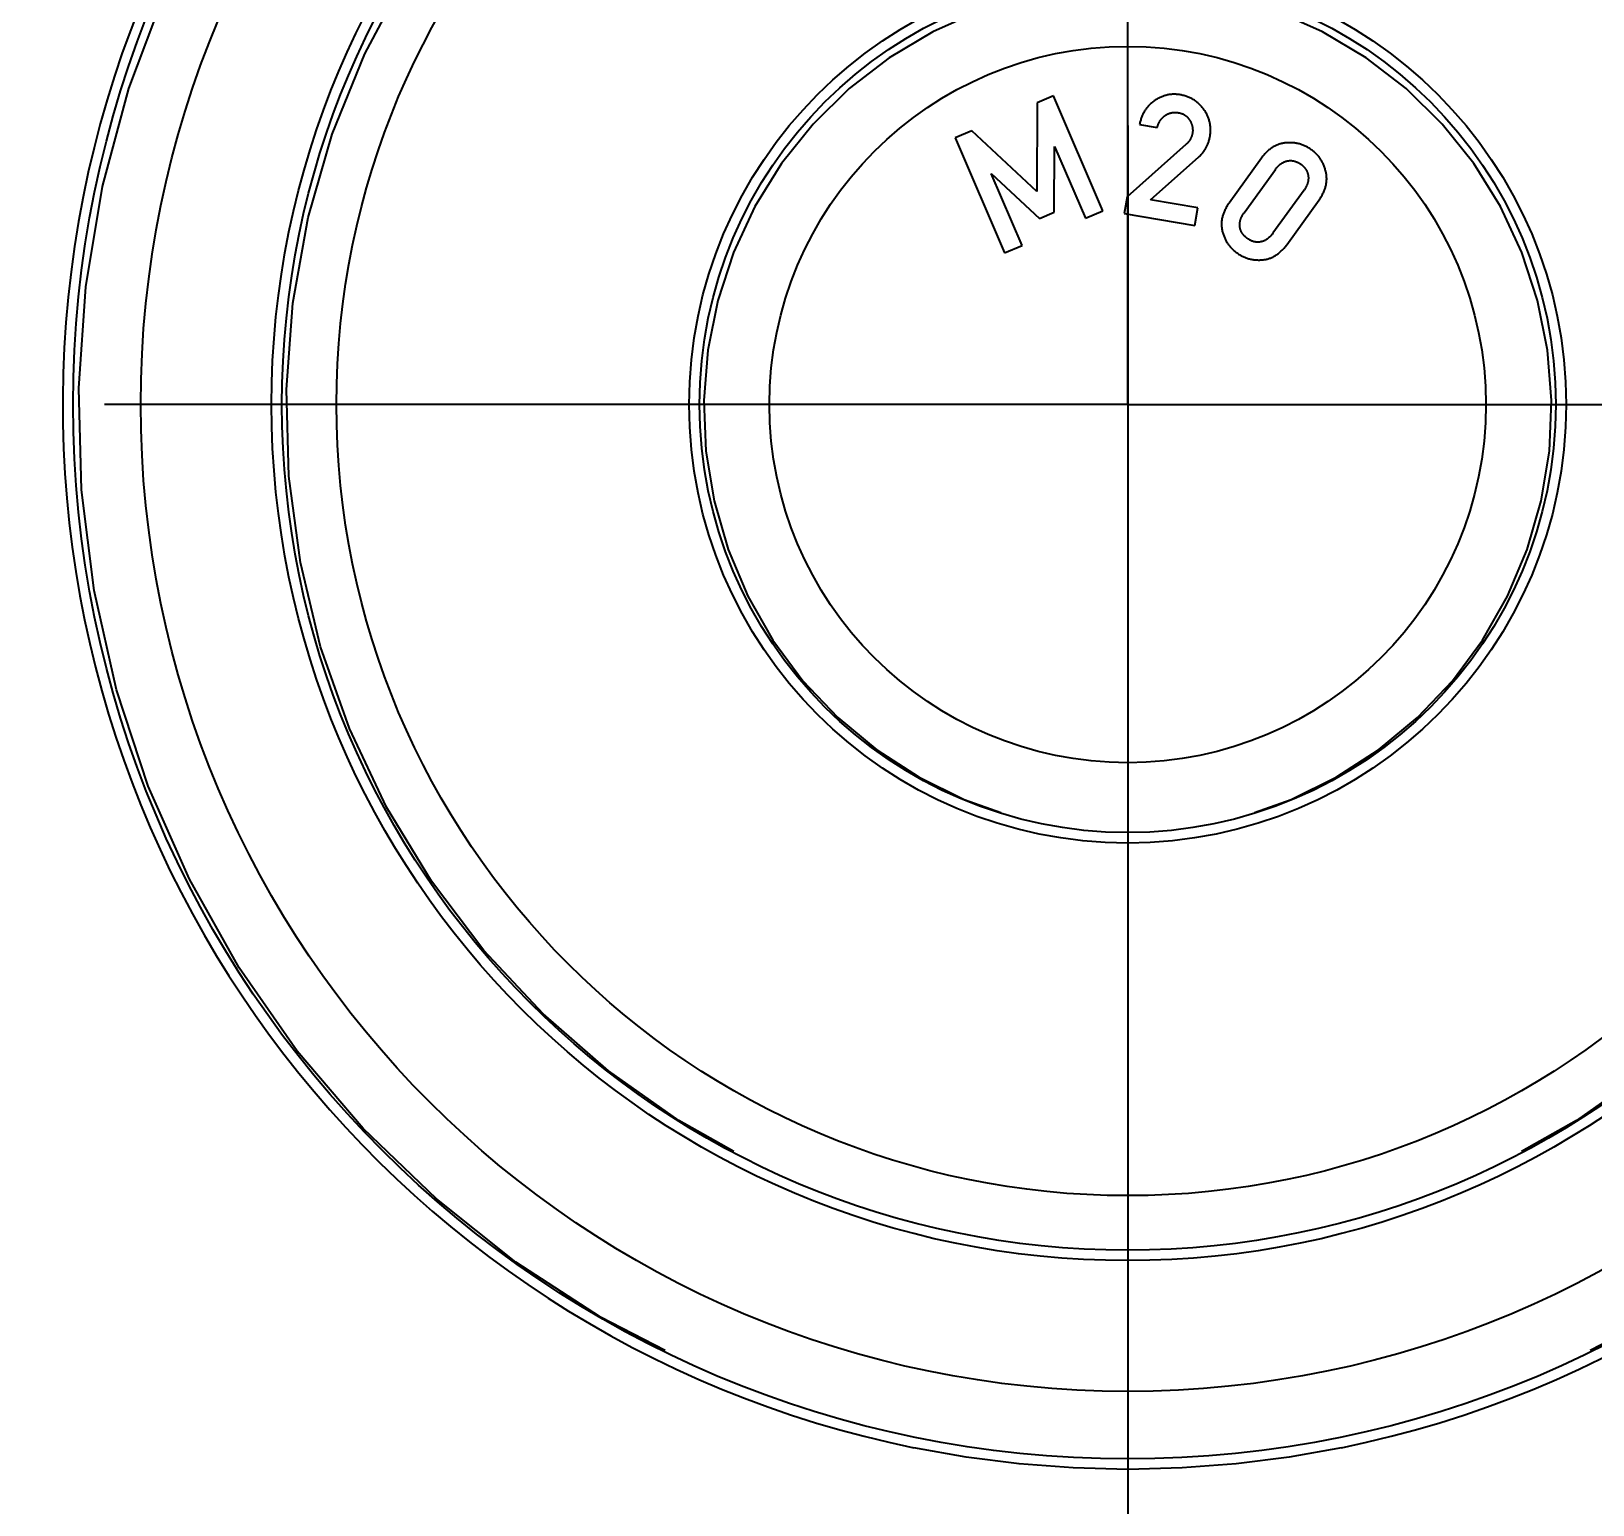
# Model space of a CAD drawing. Header units: millimetres. Extents: x 0 to 594, y 0 to 420.
# Drawn here: x 202.75 to 221.44, y 289.04 to 306.69 of the extents above; entities that cross this region are included whole.
import ezdxf

# ---------------------------------------------------------------- set-up
doc = ezdxf.new("R2010")
doc.units = ezdxf.units.MM
doc.header["$LTSCALE"] = 32.67
doc.linetypes.add('CENTER', pattern=[0.6, 0.375, -0.075, 0.075, -0.075])
doc.layers.get('0').update_dxf_attribs({"linetype": 'CONTINUOUS'})
for name, color, linetype in [('KASTEN_ABOX_250-5201_DXF_AXIS', 7, 'CONTINUOUS'), ('KASTEN_ABOX_DXF_CONTINUOUS_LINE', 7, 'CONTINUOUS'), ('M-490-925-01-5184_DXF_AXIS', 7, 'CONTINUOUS'), ('M-490-925-01-6274_DXF_DIMENSION', 7, 'CONTINUOUS')]:
    doc.layers.add(name, color=color, linetype=linetype)
doc.styles.get("Standard").update_dxf_attribs({"font": 'txt', "width": 0.7})
doc.dimstyles.new('DIMSTYLE_2', dxfattribs={"dimtxt": 2.5, "dimasz": 3.5, "dimexe": 1.5, "dimexo": 0, "dimtad": 1, "dimdec": 3, "dimlfac": 2, "dimdsep": 46, "dimtxsty": 'Standard', "dimblk": '_FILLED', "dimblk1": '_FILLED', "dimblk2": '_FILLED', "dimcen": 0.09, "dimclrt": 5, "dimadec": 3, "dimazin": 2, "dimtp": 0.3, "dimtm": 0.3, "dimtfac": 1, "dimtdec": 3, "dimtofl": 0, "dimtmove": 0, "dimatfit": 3, "dimldrblk": '_FILLED', "dimfxl": 1, "dimtolj": 1, "dimarcsym": 0})
doc.dimstyles.new('DIMSTYLE_5', dxfattribs={"dimtxt": 2.5, "dimasz": 3.5, "dimexe": 1.5, "dimexo": 0, "dimtad": 1, "dimdec": 1, "dimlfac": 2, "dimdsep": 46, "dimtxsty": 'Standard', "dimblk": '_FILLED', "dimblk1": '_FILLED', "dimblk2": '_FILLED', "dimcen": 0.09, "dimclrt": 5, "dimadec": 3, "dimazin": 2, "dimtp": 0.3, "dimtm": 0.3, "dimtfac": 1, "dimtdec": 1, "dimtofl": 0, "dimtmove": 0, "dimatfit": 3, "dimldrblk": '_FILLED', "dimfxl": 1, "dimtolj": 1, "dimarcsym": 0})

# ---------------------------------------------------------------- blocks, each defined once
blk = doc.blocks.new('_FILLED')
at = {"color": 0, "linetype": 'ByBlock'}
blk.add_solid([(0, 0), (-1, 0.125), (-1, -0.125)], dxfattribs=at)
blk = doc.blocks.new('*D20')
at = {"layer": 'M-490-925-01-6274_DXF_DIMENSION', "color": 2, "linetype": 'Continuous', "transparency": 16777216}
for p, q in [((218.729, 339.568), (295.88, 339.568)), ((294.38, 339.568), (294.38, 314.893)), ((294.38, 290.218), (294.38, 314.893)), ((267.373, 290.218), (295.88, 290.218))]:
    blk.add_line(p, q, dxfattribs=at)
at = {"layer": 'M-490-925-01-6274_DXF_DIMENSION', "color": 2, "linetype": 'Continuous', "transparency": 16777216, "xscale": 3.5, "yscale": 3.5, "zscale": 3.5}
for p, rotation in [((294.38, 339.568), 90), ((294.38, 290.218), 270)]:
    blk.add_blockref('_FILLED', p, dxfattribs=dict(at, rotation=rotation))
at = {"layer": 'M-490-925-01-6274_DXF_DIMENSION', "color": 5, "linetype": 'Continuous', "transparency": 16777216, "insert": (291.255, 314.893), "char_height": 2.5, "width": 10.98214, "attachment_point": 2, "rotation": 90, "line_spacing_factor": 0.9}
blk.add_mtext('98.7', dxfattribs=at)
blk = doc.blocks.new('*D22')
at = {"layer": 'M-490-925-01-6274_DXF_DIMENSION', "color": 2, "linetype": 'Continuous', "transparency": 16777216}
for p, q in [((213.019, 339.568), (126.868, 339.568)), ((128.368, 339.568), (128.368, 311.893)), ((128.368, 284.218), (128.368, 311.893)), ((267.124, 284.218), (126.868, 284.218))]:
    blk.add_line(p, q, dxfattribs=at)
at = {"layer": 'M-490-925-01-6274_DXF_DIMENSION', "color": 2, "linetype": 'Continuous', "transparency": 16777216, "xscale": 3.5, "yscale": 3.5, "zscale": 3.5}
for p, rotation in [((128.368, 339.568), 90), ((128.368, 284.218), 270)]:
    blk.add_blockref('_FILLED', p, dxfattribs=dict(at, rotation=rotation))
at = {"layer": 'M-490-925-01-6274_DXF_DIMENSION', "color": 5, "linetype": 'Continuous', "transparency": 16777216, "insert": (125.243, 311.893), "char_height": 2.5, "width": 12.32143, "attachment_point": 2, "rotation": 90, "line_spacing_factor": 0.9}
blk.add_mtext('110.7', dxfattribs=at)
blk = doc.blocks.new('*D23')
at = {"layer": 'M-490-925-01-6274_DXF_DIMENSION', "color": 2, "linetype": 'Continuous', "transparency": 16777216}
for p, q in [((219.025, 341.563), (121.868, 341.563)), ((123.368, 341.563), (123.368, 312.89)), ((123.368, 284.218), (123.368, 312.89)), ((267.124, 284.218), (121.868, 284.218))]:
    blk.add_line(p, q, dxfattribs=at)
at = {"layer": 'M-490-925-01-6274_DXF_DIMENSION', "color": 2, "linetype": 'Continuous', "transparency": 16777216, "xscale": 3.5, "yscale": 3.5, "zscale": 3.5}
for p, rotation in [((123.368, 341.563), 90), ((123.368, 284.218), 270)]:
    blk.add_blockref('_FILLED', p, dxfattribs=dict(at, rotation=rotation))
at = {"layer": 'M-490-925-01-6274_DXF_DIMENSION', "color": 5, "linetype": 'Continuous', "transparency": 16777216, "insert": (120.243, 312.89), "char_height": 2.5, "width": 12.32143, "attachment_point": 2, "rotation": 90, "line_spacing_factor": 0.9}
blk.add_mtext('114.7', dxfattribs=at)

msp = doc.modelspace()

# ---------------------------------------------------------------- linework, layer by layer
at = {"layer": 'KASTEN_ABOX_250-5201_DXF_AXIS', "color": 7, "linetype": 'CENTER'}
for q in [(215.87414, 317.96786), (200.12414, 302.21786), (231.62414, 302.21786), (215.87414, 286.46786)]:
    msp.add_line((215.87414, 302.21786), q, dxfattribs=at)
at = {"layer": 'KASTEN_ABOX_DXF_CONTINUOUS_LINE', "color": 2, "linetype": 'Continuous'}
for p, q in [((214.98806, 305.91543), (214.79038, 305.83082)), ((215.57791, 304.5374), (214.98806, 305.91543)), ((214.79038, 305.83082), (214.78815, 304.76673)), ((214.0082, 305.49602), (213.81053, 305.4114)), ((214.78815, 304.76673), (214.0082, 305.49602)), ((216.01714, 305.57136), (216.22904, 305.53491)), ((213.81053, 305.4114), (214.40039, 304.03337)), ((214.99243, 304.51956), (214.99711, 305.30604)), ((214.99711, 305.30604), (215.36889, 304.44793)), ((216.57206, 305.33041), (215.86822, 304.70547)), ((216.14914, 304.66968), (216.7272, 305.18409)), ((214.24141, 304.98257), (214.8184, 304.44507)), ((214.60941, 304.12284), (214.24141, 304.98257)), ((217.26984, 304.51467), (217.64266, 305.03184)), ((217.98555, 304.78618), (217.61243, 304.26858)), ((215.86822, 304.70547), (215.83404, 304.50674)), ((216.71288, 304.57273), (216.14914, 304.66968)), ((216.67661, 304.36184), (216.71288, 304.57273)), ((214.8184, 304.44507), (214.99243, 304.51956)), ((215.36889, 304.44793), (215.57791, 304.5374)), ((215.83404, 304.50674), (216.67661, 304.36184)), ((214.40039, 304.03337), (214.60941, 304.12284))]:
    msp.add_line(p, q, dxfattribs=at)
at = {"layer": 'KASTEN_ABOX_DXF_CONTINUOUS_LINE', "color": 7, "linetype": 'Continuous'}
for points in [[(211.15727, 293.2745), (210.5015, 293.64386), (209.65889, 294.23867), (208.87601, 294.92139), (208.1661, 295.68058), (207.53929, 296.50935), (207.00045, 297.39784), (206.55676, 298.33749), (206.21142, 299.31757), (205.96971, 300.32821), (205.83255, 301.35827), (205.80308, 302.39701), (205.87992, 303.43333), (206.06395, 304.45607), (206.35154, 305.45465), (206.74125, 306.41797), (207.22737, 307.33641)], [(210.33592, 290.88977), (209.56339, 291.29177), (208.54973, 291.94927), (207.59771, 292.70596), (206.72173, 293.55063), (205.9327, 294.47659), (205.23626, 295.47406), (204.64029, 296.53464), (204.14895, 297.64758), (203.76836, 298.80309), (203.50052, 299.98982), (203.34956, 301.19701), (203.31525, 302.41313), (203.39958, 303.6268), (203.6001, 304.82676), (203.91656, 306.00148), (204.3444, 307.14037)], [(214.09451, 306.92657), (213.54075, 306.68102), (213.02058, 306.37058), (212.54062, 306.00098), (212.10866, 305.57628), (211.72976, 305.10361), (211.41054, 304.58875), (211.15423, 304.03985), (210.96587, 303.46408), (210.84669, 302.87011), (210.7999, 302.26612), (210.82464, 301.66082), (210.92207, 301.06291), (211.0893, 300.48066), (211.32542, 299.92279), (211.62565, 299.39665), (211.98703, 298.91049), (212.4032, 298.47032), (212.86967, 298.08371), (213.37779, 297.75428), (213.91616, 297.48895), (214.35575, 297.33264)], [(217.39253, 297.33264), (217.83211, 297.48894), (218.37048, 297.75427), (218.8786, 298.0837), (219.34507, 298.47031), (219.76124, 298.91048), (220.12263, 299.39664), (220.42286, 299.92278), (220.65898, 300.48066), (220.82621, 301.06291), (220.92365, 301.66082), (220.94838, 302.26612), (220.90159, 302.87012), (220.78241, 303.46409), (220.59405, 304.03987), (220.33774, 304.58877), (220.01851, 305.10363), (219.63961, 305.57629), (219.20764, 306.001), (218.72769, 306.37059), (218.20752, 306.68103), (217.65376, 306.92658)], [(222.0894, 294.23868), (221.24679, 293.64386), (220.59102, 293.27451)], [(222.18491, 291.29178), (221.41236, 290.88977)], [(215.87414, 289.46786), (215.22132, 289.48487), (214.577, 289.53368), (213.94119, 289.61428), (213.31389, 289.72667)], [(218.43439, 289.72667), (217.80709, 289.61428), (217.17128, 289.53368), (216.52696, 289.48487), (215.87414, 289.46786)]]:
    msp.add_lwpolyline(points, dxfattribs=at)
at = {"layer": 'KASTEN_ABOX_DXF_CONTINUOUS_LINE', "color": 2, "linetype": 'Continuous'}
for points in [[(216.50202, 305.92641), (216.49144, 305.9281), (216.48094, 305.92952), (216.47053, 305.93067), (216.46019, 305.93156), (216.44993, 305.93219), (216.43974, 305.93256), (216.42962, 305.93266), (216.41956, 305.93252), (216.40957, 305.93212), (216.39964, 305.93146), (216.38976, 305.93056), (216.37993, 305.9294), (216.37015, 305.92799), (216.36042, 305.92632), (216.35073, 305.92441), (216.34108, 305.92224), (216.33148, 305.91981), (216.32191, 305.91714), (216.31237, 305.9142), (216.30287, 305.91101), (216.29339, 305.90755), (216.28394, 305.90383), (216.27451, 305.89985), (216.2651, 305.89559), (216.2557, 305.89106), (216.24633, 305.88625), (216.23696, 305.88116), (216.22761, 305.87579), (216.21827, 305.87012), (216.20893, 305.86416), (216.1996, 305.85789), (216.19178, 305.85241)], [(216.78779, 305.74886), (216.78126, 305.758), (216.77459, 305.76687), (216.76778, 305.77548), (216.76082, 305.78385), (216.75373, 305.79196), (216.74649, 305.79983), (216.73911, 305.80746), (216.73158, 305.81486), (216.72391, 305.82202), (216.7161, 305.82896), (216.70813, 305.83566), (216.7, 305.84215), (216.69173, 305.84842), (216.68753, 305.85147), (216.6833, 305.85446), (216.6747, 305.86029), (216.66595, 305.8659), (216.65704, 305.8713), (216.64796, 305.87649), (216.6387, 305.88146), (216.62928, 305.88622), (216.61967, 305.89076), (216.60988, 305.8951), (216.59991, 305.89922), (216.58974, 305.90313), (216.57938, 305.90683), (216.56882, 305.91031), (216.55805, 305.91358), (216.54707, 305.91663), (216.53587, 305.91946), (216.52446, 305.92206), (216.51282, 305.92444), (216.50202, 305.92641)], [(216.19178, 305.85241), (216.18579, 305.84805), (216.17682, 305.84126), (216.16811, 305.83434), (216.15967, 305.82729), (216.15149, 305.82012), (216.14355, 305.81282), (216.13587, 305.80539), (216.12843, 305.79783), (216.12123, 305.79014), (216.11426, 305.78232), (216.10753, 305.77436), (216.10103, 305.76627), (216.09476, 305.75804), (216.08871, 305.74966), (216.08288, 305.74115), (216.07728, 305.73248), (216.07189, 305.72367), (216.06672, 305.7147), (216.06176, 305.70559), (216.05703, 305.69631), (216.05251, 305.68688), (216.0482, 305.67728), (216.04412, 305.66752), (216.04024, 305.65758), (216.03659, 305.64747), (216.03314, 305.63717), (216.02992, 305.62669), (216.02692, 305.61603), (216.02414, 305.60516), (216.02158, 305.5941), (216.01924, 305.58283), (216.01714, 305.57136)], [(216.22904, 305.53491), (216.23057, 305.54112), (216.23228, 305.54747), (216.23408, 305.55367), (216.23598, 305.55973), (216.23799, 305.56566), (216.24009, 305.57145), (216.24229, 305.5771), (216.24459, 305.58263), (216.24699, 305.58804), (216.24948, 305.59332), (216.25206, 305.59848), (216.25474, 305.60352), (216.25751, 305.60845), (216.26038, 305.61326), (216.26334, 305.61796), (216.26639, 305.62256), (216.26954, 305.62704), (216.27278, 305.63142), (216.27612, 305.6357), (216.27782, 305.6378), (216.27955, 305.63987), (216.28308, 305.64395), (216.2867, 305.64792), (216.29042, 305.6518), (216.29424, 305.65558), (216.29816, 305.65926), (216.30218, 305.66284), (216.3063, 305.66634), (216.31052, 305.66973), (216.31485, 305.67304), (216.31929, 305.67625), (216.32383, 305.67938)], [(216.32383, 305.67938), (216.32842, 305.68237), (216.33304, 305.68522), (216.33768, 305.68794), (216.34234, 305.69053), (216.34703, 305.69298), (216.35174, 305.69529), (216.35648, 305.69748), (216.36125, 305.69954), (216.36604, 305.70147), (216.37086, 305.70327), (216.37572, 305.70494), (216.3806, 305.70649), (216.38306, 305.70722), (216.38552, 305.70791), (216.39047, 305.70921), (216.39546, 305.71038), (216.40048, 305.71143), (216.40553, 305.71235), (216.41063, 305.71315), (216.41576, 305.71382), (216.42094, 305.71437), (216.42615, 305.71479), (216.43141, 305.71509), (216.43671, 305.71525), (216.44206, 305.71529), (216.44746, 305.7152), (216.4529, 305.71498), (216.4584, 305.71463), (216.46395, 305.71414), (216.46955, 305.71352), (216.47521, 305.71276), (216.48092, 305.71186), (216.4818, 305.71171)], [(216.4818, 305.71171), (216.48674, 305.71081), (216.49243, 305.70966), (216.49799, 305.70839), (216.50343, 305.70702), (216.50874, 305.70555), (216.51393, 305.70398), (216.519, 305.7023), (216.52395, 305.70053), (216.5288, 305.69865), (216.53353, 305.69668), (216.53815, 305.69461), (216.54268, 305.69244), (216.5471, 305.69018), (216.55141, 305.68782), (216.55564, 305.68536), (216.55976, 305.6828), (216.5638, 305.68015), (216.56774, 305.6774), (216.57159, 305.67455), (216.57535, 305.6716), (216.57903, 305.66855), (216.58262, 305.6654), (216.58613, 305.66215), (216.58955, 305.6588), (216.59289, 305.65534), (216.59615, 305.65177), (216.59933, 305.64809), (216.60242, 305.64431), (216.60544, 305.64041), (216.60838, 305.6364), (216.61124, 305.63227), (216.61402, 305.62802), (216.61672, 305.62365), (216.61934, 305.61916)], [(216.86005, 305.42848), (216.86185, 305.4397), (216.86336, 305.45081), (216.8646, 305.46182), (216.86556, 305.47273), (216.86626, 305.48355), (216.86668, 305.49427), (216.86684, 305.50491), (216.86673, 305.51547), (216.86636, 305.52594), (216.86574, 305.53635), (216.86485, 305.54668), (216.8637, 305.55694), (216.8623, 305.56715), (216.86064, 305.57729), (216.85872, 305.58737), (216.85654, 305.5974), (216.8541, 305.60738), (216.85141, 305.61731), (216.84845, 305.62719), (216.84523, 305.63703), (216.84175, 305.64683), (216.83799, 305.65659), (216.83397, 305.66632), (216.82967, 305.67603), (216.8251, 305.6857), (216.82025, 305.69535), (216.81511, 305.70498), (216.80968, 305.71459), (216.80396, 305.72418), (216.79793, 305.73375), (216.79161, 305.74332), (216.78779, 305.74886)], [(216.61934, 305.61916), (216.62086, 305.61644), (216.62378, 305.61103), (216.62655, 305.60565), (216.62916, 305.6003), (216.63163, 305.59498), (216.63394, 305.58968), (216.63611, 305.58441), (216.63814, 305.57916), (216.64003, 305.57393), (216.64177, 305.56872), (216.64339, 305.56354), (216.64486, 305.55837), (216.6462, 305.55322), (216.64741, 305.54808), (216.64849, 305.54296), (216.64944, 305.53784), (216.65026, 305.53274), (216.65096, 305.52765), (216.65153, 305.52257), (216.65197, 305.51749), (216.65228, 305.51242), (216.65248, 305.50735), (216.65254, 305.50229), (216.65248, 305.49722), (216.6523, 305.49216), (216.65199, 305.48709), (216.65156, 305.48202), (216.651, 305.47695), (216.65032, 305.47187), (216.64951, 305.46678)], [(216.62719, 305.39973), (216.62575, 305.39678), (216.62424, 305.39381), (216.62264, 305.39085), (216.62095, 305.38787), (216.61917, 305.38488), (216.61729, 305.38187), (216.61533, 305.37885), (216.61326, 305.37582), (216.61109, 305.37276), (216.60882, 305.36969), (216.60644, 305.36659), (216.60395, 305.36346), (216.60134, 305.36031), (216.59862, 305.35713), (216.59578, 305.35392), (216.5928, 305.35068), (216.5897, 305.3474), (216.58646, 305.34408), (216.58308, 305.34073), (216.57956, 305.33733), (216.57589, 305.33389), (216.57206, 305.33041)], [(216.64951, 305.46678), (216.64893, 305.46357), (216.64828, 305.46033), (216.64757, 305.45704), (216.64679, 305.4537), (216.64595, 305.45032), (216.64503, 305.44688), (216.64404, 305.4434), (216.64298, 305.43988), (216.64185, 305.43629), (216.64064, 305.43266), (216.63935, 305.42897), (216.63798, 305.42523), (216.63654, 305.42143), (216.63501, 305.41758), (216.63339, 305.41366), (216.63169, 305.40968), (216.62991, 305.40564), (216.62803, 305.40154), (216.62719, 305.39973)], [(216.7272, 305.18409), (216.73441, 305.19059), (216.74142, 305.1972), (216.74822, 305.20393), (216.75481, 305.21076), (216.7612, 305.2177), (216.7674, 305.22476), (216.77341, 305.23194), (216.77922, 305.23923), (216.78485, 305.24664), (216.79029, 305.25417), (216.79554, 305.26183), (216.80061, 305.26961), (216.8055, 305.27752), (216.8102, 305.28556), (216.81473, 305.29373), (216.81908, 305.30204), (216.82325, 305.31049), (216.82723, 305.31908), (216.83105, 305.32782), (216.83468, 305.3367), (216.83814, 305.34574), (216.84141, 305.35494), (216.84451, 305.3643), (216.84743, 305.37382), (216.85017, 305.38351), (216.85272, 305.39338), (216.85509, 305.40342), (216.85728, 305.41365), (216.85927, 305.42406), (216.86005, 305.42848)], [(217.76711, 305.3505), (217.75699, 305.34944), (217.74699, 305.34812), (217.7371, 305.34654), (217.72732, 305.3447), (217.71765, 305.34259), (217.70808, 305.34023), (217.6986, 305.33761), (217.68922, 305.33473), (217.67992, 305.33159), (217.67071, 305.32819), (217.66159, 305.32452), (217.65255, 305.3206), (217.64358, 305.3164), (217.63469, 305.31193), (217.62587, 305.30719), (217.61711, 305.30218), (217.60842, 305.29688), (217.5998, 305.2913), (217.59123, 305.28543), (217.58272, 305.27926), (217.57427, 305.27279), (217.56587, 305.26602), (217.55752, 305.25893), (217.54922, 305.25152), (217.54097, 305.24379), (217.53277, 305.23572), (217.52461, 305.22731), (217.5165, 305.21856), (217.50844, 305.20944), (217.50042, 305.19996), (217.49245, 305.19011), (217.48452, 305.17987), (217.47664, 305.16923), (217.0879, 304.62998)], [(218.07364, 305.26904), (218.06461, 305.27539), (218.05552, 305.28148), (218.04638, 305.2873), (218.03718, 305.29286), (218.02791, 305.29816), (218.01859, 305.3032), (218.0092, 305.30799), (217.99975, 305.31253), (217.99022, 305.31682), (217.98063, 305.32087), (217.97096, 305.32467), (217.96122, 305.32822), (217.9514, 305.33154), (217.9415, 305.33461), (217.93152, 305.33745), (217.92145, 305.34004), (217.9113, 305.34239), (217.90106, 305.3445), (217.89072, 305.34638), (217.88028, 305.34801), (217.86975, 305.3494), (217.85911, 305.35054), (217.84836, 305.35145), (217.8375, 305.3521), (217.82653, 305.35251), (217.81544, 305.35267), (217.80423, 305.35257), (217.79289, 305.35222), (217.78143, 305.35161), (217.76983, 305.35074), (217.76711, 305.3505)], [(217.64288, 305.03215), (217.64738, 305.03826), (217.65188, 305.04414), (217.65638, 305.04978), (217.66088, 305.0552), (217.66538, 305.0604), (217.66988, 305.06539), (217.67438, 305.07018), (217.67889, 305.07476), (217.68341, 305.07916), (217.68793, 305.08336), (217.69246, 305.08738), (217.69701, 305.09123), (217.70156, 305.0949), (217.70613, 305.0984), (217.71072, 305.10174), (217.71533, 305.10491), (217.71995, 305.10793), (217.7246, 305.11079), (217.72927, 305.11351), (217.73396, 305.11607), (217.73869, 305.11849), (217.74345, 305.12076), (217.74824, 305.1229), (217.75306, 305.12489), (217.75793, 305.12675), (217.76283, 305.12847), (217.7653, 305.12927), (217.76778, 305.13005), (217.77277, 305.1315), (217.77782, 305.13281), (217.78291, 305.13399), (217.78805, 305.13503)], [(217.78805, 305.13503), (217.79308, 305.13592), (217.79809, 305.13666), (217.80308, 305.13727), (217.80806, 305.13775), (217.81303, 305.13809), (217.81799, 305.1383), (217.82294, 305.13837), (217.82788, 305.13832), (217.83282, 305.13813), (217.83775, 305.13781), (217.84268, 305.13735), (217.8476, 305.13677), (217.85252, 305.13605), (217.85744, 305.13519), (217.86235, 305.1342), (217.86727, 305.13308), (217.87219, 305.13182), (217.87712, 305.13042), (217.88204, 305.12888), (217.88698, 305.1272), (217.89192, 305.12538), (217.89686, 305.12341), (217.90182, 305.1213), (217.90678, 305.11904), (217.91176, 305.11663), (217.91674, 305.11407), (217.92174, 305.11135), (217.92675, 305.10847), (217.93177, 305.10543), (217.93681, 305.10223), (217.94185, 305.09886), (217.94692, 305.09532)], [(218.24698, 305.00457), (218.24629, 305.00749), (218.24345, 305.01874), (218.24041, 305.02979), (218.23716, 305.04063), (218.23371, 305.05128), (218.23006, 305.06174), (218.2262, 305.072), (218.22215, 305.08209), (218.2179, 305.09198), (218.21346, 305.10171), (218.20882, 305.11125), (218.20398, 305.12062), (218.19895, 305.12983), (218.19372, 305.13886), (218.18829, 305.14774), (218.18267, 305.15645), (218.17685, 305.16501), (218.17083, 305.17341), (218.1646, 305.18165), (218.16142, 305.18572), (218.15818, 305.18974), (218.15155, 305.19769), (218.14472, 305.20548), (218.13768, 305.21312), (218.13044, 305.22061), (218.12298, 305.22796), (218.11531, 305.23517), (218.10742, 305.24223), (218.09932, 305.24914), (218.09099, 305.25592), (218.08243, 305.26255), (218.07364, 305.26904)], [(217.94692, 305.09532), (217.94873, 305.09402), (217.95358, 305.09041), (217.95827, 305.08677), (217.96279, 305.08309), (217.96716, 305.07937), (217.97138, 305.07561), (217.97545, 305.07181), (217.97937, 305.06797), (217.98315, 305.06409), (217.98678, 305.06016), (217.99028, 305.0562), (217.99364, 305.05219), (217.99687, 305.04815), (217.99996, 305.04405), (218.00293, 305.03992), (218.00577, 305.03573), (218.00848, 305.0315), (218.01107, 305.02722), (218.01354, 305.02289), (218.01588, 305.01852), (218.01701, 305.01631), (218.01811, 305.01408), (218.02021, 305.0096), (218.0222, 305.00506), (218.02407, 305.00047), (218.02582, 304.99581), (218.02745, 304.9911), (218.02896, 304.98633), (218.03036, 304.98149), (218.03164, 304.97659), (218.0328, 304.97162), (218.03384, 304.96658), (218.03477, 304.96147), (218.03557, 304.95629)], [(218.03557, 304.95629), (218.03625, 304.95103), (218.03678, 304.94577), (218.03717, 304.94053), (218.03741, 304.93528), (218.03751, 304.93004), (218.03751, 304.92741), (218.03747, 304.92479), (218.03729, 304.91954), (218.03696, 304.91428), (218.03648, 304.90902), (218.03587, 304.90374), (218.0351, 304.89846), (218.03419, 304.89315), (218.03313, 304.88783), (218.03192, 304.88249), (218.03056, 304.87712), (218.02904, 304.87173), (218.02737, 304.86631), (218.02553, 304.86086), (218.02354, 304.85538), (218.02138, 304.84986), (218.01905, 304.84431), (218.01654, 304.83871), (218.01386, 304.83308), (218.011, 304.8274), (218.00796, 304.82167), (218.00472, 304.81589), (218.0013, 304.81006), (217.99767, 304.80418), (217.99384, 304.79824), (217.9898, 304.79224), (217.98555, 304.78618)], [(218.16683, 304.66994), (218.17441, 304.68072), (218.18161, 304.69142), (218.18844, 304.70206), (218.1949, 304.71264), (218.201, 304.72315), (218.20675, 304.7336), (218.21216, 304.744), (218.21723, 304.75434), (218.22197, 304.76463), (218.22639, 304.77487), (218.23048, 304.78506), (218.23427, 304.79522), (218.23775, 304.80533), (218.24092, 304.81541), (218.24379, 304.82545), (218.24637, 304.83546), (218.24866, 304.84545), (218.25066, 304.85542), (218.25238, 304.86537), (218.25381, 304.8753), (218.25496, 304.88522), (218.25583, 304.89513), (218.25642, 304.90504), (218.25673, 304.91495), (218.25677, 304.92486), (218.25653, 304.93477), (218.25601, 304.94469), (218.25521, 304.95462), (218.25413, 304.96457), (218.25277, 304.97453), (218.25113, 304.98452), (218.2492, 304.99453), (218.24698, 305.00457)], [(217.0879, 304.62998), (217.08025, 304.61909), (217.07298, 304.60827), (217.06609, 304.59753), (217.05957, 304.58686), (217.05341, 304.57625), (217.04761, 304.56571), (217.04216, 304.55524), (217.03704, 304.54483), (217.03226, 304.53448), (217.02781, 304.52419), (217.02368, 304.51395), (217.01986, 304.50376), (217.01636, 304.49362), (217.01316, 304.48353), (217.01027, 304.47349), (217.00767, 304.46348), (217.00537, 304.45351), (217.00335, 304.44357), (217.00163, 304.43366), (217.00019, 304.42378), (216.99903, 304.41393), (216.99815, 304.40409), (216.99755, 304.39427), (216.99723, 304.38447), (216.99719, 304.37467), (216.99742, 304.36489), (216.99794, 304.3551), (216.99873, 304.34532), (216.9998, 304.33554), (217.00114, 304.32576), (217.00277, 304.31597), (217.00469, 304.30617), (217.00688, 304.29636)], [(217.48717, 303.95013), (217.49721, 303.95115), (217.50715, 303.95243), (217.51699, 303.95398), (217.52673, 303.95579), (217.53639, 303.95786), (217.54595, 303.9602), (217.55543, 303.96279), (217.56483, 303.96566), (217.57414, 303.96878), (217.58338, 303.97217), (217.59254, 303.97583), (217.60162, 303.97975), (217.61063, 303.98394), (217.61957, 303.9884), (217.62844, 303.99314), (217.63725, 303.99816), (217.64599, 304.00346), (217.65467, 304.00904), (217.66329, 304.01491), (217.67185, 304.02108), (217.68035, 304.02755), (217.6888, 304.03432), (217.69718, 304.04139), (217.70551, 304.04879), (217.71379, 304.0565), (217.72201, 304.06454), (217.73017, 304.07291), (217.73827, 304.08162), (217.74632, 304.09068), (217.75432, 304.10009), (217.76225, 304.10985), (217.77013, 304.11999), (217.77794, 304.1305), (218.16647, 304.66945)], [(217.21736, 304.3438), (217.21671, 304.34886), (217.21644, 304.3514), (217.2162, 304.35394), (217.21584, 304.35902), (217.21563, 304.36412), (217.21555, 304.36922), (217.21563, 304.37435), (217.21584, 304.37948), (217.2162, 304.38464), (217.21671, 304.38982), (217.21736, 304.39503), (217.21816, 304.40026), (217.21912, 304.40553), (217.22022, 304.41083), (217.22148, 304.41616), (217.2229, 304.42153), (217.22447, 304.42694), (217.22621, 304.43239), (217.22812, 304.43789), (217.23019, 304.44344), (217.23244, 304.44904), (217.23486, 304.45469), (217.23747, 304.46039), (217.24026, 304.46616), (217.24324, 304.47198), (217.24642, 304.47787), (217.24979, 304.48383), (217.25337, 304.48985), (217.25716, 304.49594), (217.26116, 304.50211), (217.26539, 304.50835), (217.26984, 304.51467)], [(217.00688, 304.29636), (217.00739, 304.29424), (217.01024, 304.28304), (217.0133, 304.27205), (217.01656, 304.26125), (217.02002, 304.25066), (217.02369, 304.24025), (217.02755, 304.23003), (217.03162, 304.22), (217.03588, 304.21014), (217.04035, 304.20046), (217.04501, 304.19095), (217.04987, 304.18161), (217.05493, 304.17243), (217.0602, 304.16341), (217.06566, 304.15454), (217.07133, 304.14583), (217.0772, 304.13727), (217.08328, 304.12886), (217.08956, 304.1206), (217.09605, 304.11248), (217.10275, 304.1045), (217.10967, 304.09667), (217.1168, 304.08897), (217.12415, 304.08141), (217.13172, 304.07399), (217.13952, 304.0667), (217.14755, 304.05954), (217.15581, 304.05251), (217.16431, 304.04562), (217.17305, 304.03885), (217.18204, 304.03221)], [(217.30718, 304.2058), (217.3065, 304.2063), (217.30142, 304.21005), (217.29653, 304.21384), (217.29181, 304.21766), (217.28725, 304.22151), (217.28286, 304.22539), (217.27863, 304.2293), (217.27456, 304.23324), (217.27065, 304.23721), (217.26688, 304.24122), (217.26327, 304.24525), (217.2598, 304.24932), (217.25647, 304.25342), (217.25329, 304.25755), (217.25024, 304.26172), (217.24733, 304.26592), (217.24456, 304.27016), (217.24191, 304.27443), (217.2394, 304.27874), (217.23702, 304.28309), (217.23476, 304.28748), (217.23263, 304.29191), (217.23063, 304.29639), (217.22875, 304.30091), (217.22699, 304.30547), (217.22536, 304.31008), (217.22385, 304.31474), (217.22246, 304.31945), (217.22119, 304.32421), (217.22005, 304.32902), (217.21903, 304.33389), (217.21813, 304.33881), (217.21736, 304.3438)], [(217.46559, 304.16517), (217.46045, 304.16433), (217.45534, 304.16363), (217.45026, 304.16307), (217.44521, 304.16264), (217.44018, 304.16235), (217.43518, 304.16218), (217.43021, 304.16215), (217.42525, 304.16225), (217.4203, 304.16248), (217.41538, 304.16284), (217.41046, 304.16334), (217.40556, 304.16396), (217.40067, 304.16471), (217.39579, 304.1656), (217.39091, 304.16662), (217.38603, 304.16777), (217.38116, 304.16906), (217.37629, 304.17048), (217.37141, 304.17205), (217.36653, 304.17375), (217.36164, 304.17559), (217.35675, 304.17758), (217.35184, 304.17971), (217.34692, 304.18199), (217.34199, 304.18443), (217.33704, 304.18702), (217.33207, 304.18976), (217.32709, 304.19267), (217.32208, 304.19575), (217.31705, 304.19899), (217.31199, 304.2024), (217.30718, 304.2058)], [(217.61243, 304.26858), (217.61107, 304.26671), (217.60659, 304.26069), (217.60211, 304.2549), (217.59761, 304.24932), (217.5931, 304.24396), (217.58859, 304.2388), (217.58406, 304.23385), (217.57952, 304.22909), (217.57497, 304.22453), (217.57041, 304.22016), (217.56584, 304.21597), (217.56126, 304.21196), (217.55667, 304.20813), (217.55206, 304.20448), (217.54744, 304.20099), (217.5428, 304.19767), (217.53815, 304.19451), (217.53348, 304.19152), (217.52879, 304.18868), (217.52408, 304.18599), (217.51936, 304.18346), (217.51461, 304.18108), (217.50984, 304.17885), (217.50504, 304.17676), (217.50022, 304.17482), (217.49537, 304.17302), (217.49049, 304.17136), (217.48558, 304.16984), (217.48063, 304.16846), (217.47815, 304.16783), (217.47565, 304.16723), (217.47064, 304.16613), (217.46559, 304.16517)], [(217.18204, 304.03221), (217.19109, 304.02584), (217.2002, 304.01974), (217.20936, 304.01391), (217.21857, 304.00834), (217.22785, 304.00302), (217.23718, 303.99796), (217.24658, 303.99316), (217.25603, 303.9886), (217.26556, 303.9843), (217.27515, 303.98024), (217.28482, 303.97642), (217.29456, 303.97285), (217.30437, 303.96952), (217.31426, 303.96643), (217.32423, 303.96358), (217.33429, 303.96097), (217.34442, 303.9586), (217.35465, 303.95647), (217.36496, 303.95458), (217.37537, 303.95293), (217.38588, 303.95152), (217.39648, 303.95035), (217.40719, 303.94943), (217.41801, 303.94875), (217.42893, 303.94832), (217.43997, 303.94814), (217.45112, 303.94822), (217.4624, 303.94854), (217.4738, 303.94913), (217.48532, 303.94997), (217.48717, 303.95013)]]:
    msp.add_lwpolyline(points, dxfattribs=at)
at = {"layer": 'KASTEN_ABOX_DXF_CONTINUOUS_LINE', "color": 7, "linetype": 'Continuous'}
for radius in [12.625, 11.81558, 10.25, 10.125, 9.47252, 5.25, 5.125, 4.2885]:
    msp.add_circle((215.87414, 302.21786), radius, dxfattribs=at)
msp.add_arc((215.87414, 302.21786), 12.75, 281.583187, 258.416815, dxfattribs=at)
at = {"layer": 'M-490-925-01-5184_DXF_AXIS', "color": 7, "linetype": 'CENTER'}
msp.add_line((215.87414, 344.7645), (215.87414, 281.21786), dxfattribs=at)

# ---------------------------------------------------------------- dimensions: what is measured, and where the dimension line sits
at = {"layer": 'M-490-925-01-6274_DXF_DIMENSION', "color": 2, "linetype": 'Continuous'}
for base, p1, p2, dimstyle, picture, middle in [((123.36844, 341.56274), (267.12414, 284.21786), (219.02464, 341.56274), 'DIMSTYLE_5', '*D23', (123.36844, 312.53316)), ((128.36844, 339.56786), (267.12414, 284.21786), (213.01915, 339.56786), 'DIMSTYLE_2', '*D22', (128.36844, 311.53571)), ((294.37985, 339.56786), (267.37268, 290.21786), (218.72913, 339.56786), 'DIMSTYLE_2', '*D20', (294.37985, 314.53571))]:
    dim = msp.add_linear_dim(base=base, p1=p1, p2=p2, angle=90, dimstyle=dimstyle, dxfattribs=at)
    dim.commit()
    dim.dimension.update_dxf_attribs({"geometry": picture, "text_midpoint": middle, "dimtype": 160})

doc.saveas('drawing.dxf')
